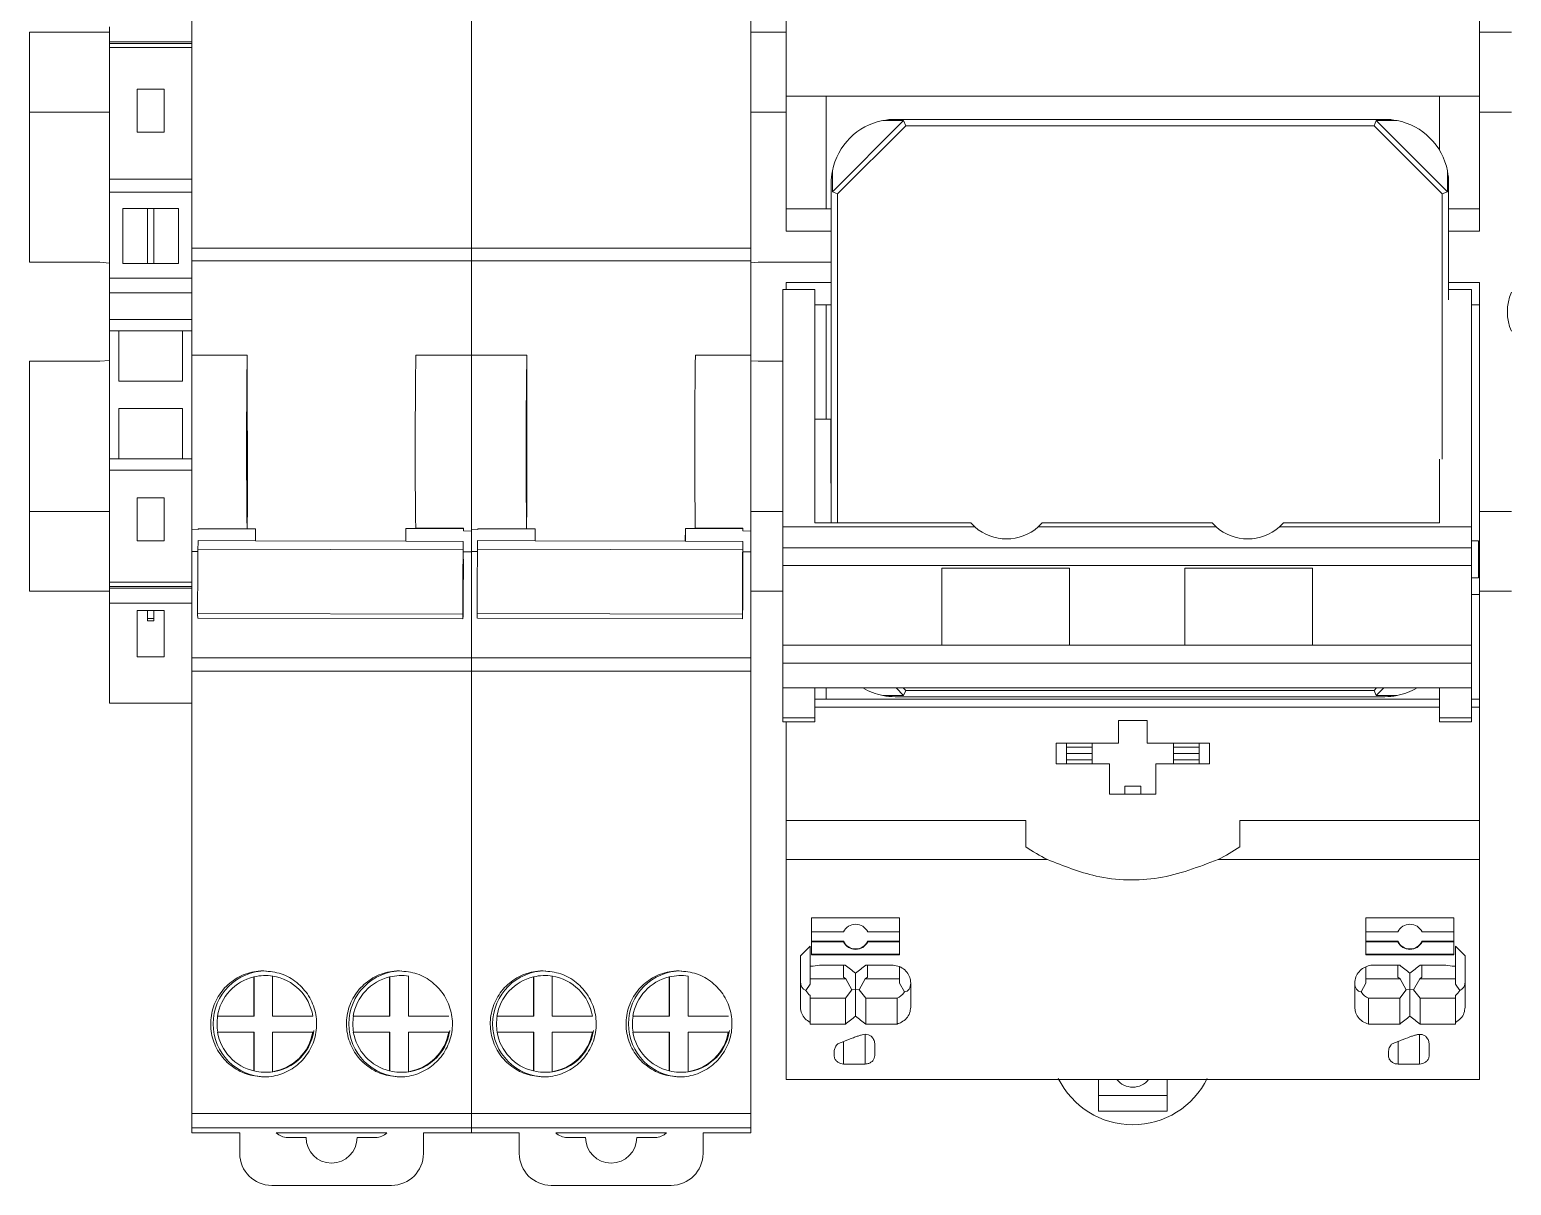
# Model space of a CAD drawing. Header units: millimetres. Extents: x 15 to 265, y 8 to 208.
# Drawn here: x 39.73 to 86.1, y 117.05 to 153.24 of the extents above; entities that cross this region are included whole.
import ezdxf

# ---------------------------------------------------------------- set-up
doc = ezdxf.new("R2010")
doc.units = ezdxf.units.MM

msp = doc.modelspace()

# ---------------------------------------------------------------- linework, layer by layer
at = {"color": 7, "linetype": 'Continuous', "lineweight": 15}
for p, q in [((63.405, 155.701), (63.405, 151.151)), ((85.105, 151.151), (85.105, 155.701)), ((44.805, 155.192), (44.805, 146.398)), ((53.555, 155.192), (53.555, 146.398)), ((62.305, 155.192), (62.305, 146.398)), ((42.23, 153.151), (39.73, 153.151)), ((39.73, 150.651), (39.73, 153.151)), ((42.23, 152.851), (42.23, 153.319)), ((63.405, 153.151), (62.305, 153.151)), ((86.105, 153.151), (85.105, 153.151)), ((44.805, 152.851), (42.23, 152.851)), ((42.23, 152.8), (42.23, 152.851)), ((44.805, 152.8), (42.23, 152.8)), ((42.23, 152.8), (42.23, 152.671)), ((44.805, 152.671), (42.23, 152.671)), ((42.23, 148.556), (42.23, 152.671)), ((43.092, 151.376), (43.942, 151.376)), ((43.092, 150.026), (43.092, 151.376)), ((43.942, 151.376), (43.942, 150.026)), ((63.405, 151.151), (85.105, 151.151)), ((63.405, 147.622), (63.405, 151.151)), ((64.655, 151.151), (64.655, 147.622)), ((83.855, 149.46), (83.855, 151.151)), ((85.105, 147.622), (85.105, 151.151)), ((42.23, 150.651), (39.73, 150.651)), ((39.73, 150.651), (39.73, 145.951)), ((63.405, 150.651), (62.305, 150.651)), ((67.084, 150.387), (64.857, 148.16)), ((67.084, 150.387), (66.434, 150.389)), ((66.817, 150.426), (82.142, 150.426)), ((67.084, 150.387), (67.15, 150.228)), ((81.876, 150.387), (81.81, 150.228)), ((81.876, 150.387), (82.526, 150.389)), ((84.103, 148.16), (81.876, 150.387)), ((86.105, 150.651), (85.105, 150.651)), ((43.942, 150.026), (43.092, 150.026)), ((65.016, 148.094), (67.15, 150.228)), ((67.15, 150.228), (81.81, 150.228)), ((81.81, 150.228), (83.944, 148.094)), ((42.23, 148.556), (44.805, 148.556)), ((42.23, 148.146), (42.23, 148.556)), ((64.817, 137.789), (64.817, 148.426)), ((64.854, 148.81), (64.857, 148.16)), ((84.103, 148.16), (84.105, 148.81)), ((84.142, 148.426), (84.142, 144.78)), ((42.23, 148.146), (44.805, 148.146)), ((42.23, 145.459), (42.23, 148.146)), ((65.016, 148.094), (64.857, 148.16)), ((65.016, 137.789), (65.016, 148.094)), ((84.103, 148.16), (83.944, 148.094)), ((83.944, 148.094), (83.944, 139.787)), ((42.642, 147.639), (44.392, 147.639)), ((42.642, 145.914), (42.642, 147.639)), ((43.417, 147.639), (43.417, 145.914)), ((43.617, 147.639), (43.617, 145.914)), ((44.392, 147.639), (44.392, 145.914)), ((63.405, 147.622), (64.655, 147.622)), ((63.405, 147.622), (63.405, 146.922)), ((64.78, 147.622), (64.655, 147.622)), ((64.817, 147.622), (64.78, 147.622)), ((84.142, 147.622), (85.105, 147.622)), ((85.105, 146.922), (85.105, 147.622)), ((64.78, 146.922), (63.405, 146.922)), ((64.78, 146.922), (64.817, 146.921)), ((84.142, 146.922), (85.105, 146.922)), ((53.555, 146.398), (44.805, 146.398)), ((44.805, 146.398), (44.805, 145.994)), ((53.555, 146.398), (53.555, 145.994)), ((62.305, 146.398), (53.555, 146.398)), ((62.305, 146.398), (62.305, 145.994)), ((41.93, 145.951), (39.73, 145.951)), ((42.23, 145.922), (41.93, 145.951)), ((44.392, 145.914), (42.642, 145.914)), ((53.555, 145.994), (44.805, 145.994)), ((44.805, 145.994), (44.805, 143.045)), ((53.555, 145.994), (53.555, 143.045)), ((62.305, 145.994), (53.555, 145.994)), ((62.305, 145.994), (62.305, 143.045)), ((62.53, 145.951), (62.305, 145.935)), ((64.817, 145.951), (62.53, 145.951)), ((44.805, 145.459), (42.23, 145.459)), ((42.23, 144.997), (42.23, 145.459)), ((64.78, 145.322), (63.405, 145.322)), ((63.405, 145.322), (63.405, 145.103)), ((64.817, 145.323), (64.78, 145.322)), ((85.105, 145.322), (84.142, 145.322)), ((85.105, 144.622), (85.105, 145.322)), ((42.23, 144.997), (44.805, 144.997)), ((42.23, 144.997), (42.23, 144.161)), ((64.305, 145.103), (63.305, 145.103)), ((63.305, 145.103), (64.305, 145.103)), ((63.305, 137.665), (63.305, 145.103)), ((63.305, 145.103), (63.305, 145.103)), ((64.305, 137.789), (64.305, 145.103)), ((64.305, 145.103), (64.305, 145.103)), ((84.855, 145.103), (84.142, 145.103)), ((84.855, 145.103), (84.855, 137.665)), ((84.855, 145.103), (84.855, 145.103)), ((64.655, 144.622), (64.305, 144.622)), ((64.655, 141.036), (64.655, 144.622)), ((64.78, 144.622), (64.655, 144.622)), ((64.78, 144.622), (64.817, 144.622)), ((85.105, 144.622), (84.855, 144.622)), ((85.105, 144.622), (85.105, 135.555)), ((44.805, 144.161), (42.23, 144.161)), ((42.23, 143.801), (42.23, 144.161)), ((42.23, 143.801), (44.805, 143.801)), ((42.23, 139.801), (42.23, 143.801)), ((42.517, 142.226), (42.517, 143.801)), ((44.517, 143.801), (44.517, 142.226)), ((39.73, 142.851), (41.93, 142.851)), ((39.73, 142.851), (39.73, 138.151)), ((41.93, 142.851), (42.23, 142.881)), ((44.805, 143.045), (44.805, 137.592)), ((46.54, 143.045), (44.805, 143.045)), ((46.54, 143.045), (46.546, 138.319)), ((53.555, 143.045), (51.819, 143.045)), ((53.555, 137.537), (53.555, 143.045)), ((55.29, 143.045), (53.555, 143.045)), ((53.555, 143.045), (53.555, 137.592)), ((55.29, 143.045), (55.296, 138.319)), ((62.305, 143.045), (60.569, 143.045)), ((62.305, 137.537), (62.305, 143.045)), ((62.305, 142.868), (62.53, 142.851)), ((62.53, 142.851), (63.305, 142.851)), ((44.517, 142.226), (42.517, 142.226)), ((42.517, 141.376), (44.517, 141.376)), ((42.517, 139.801), (42.517, 141.376)), ((44.517, 141.376), (44.517, 139.801)), ((64.805, 141.036), (64.305, 141.036)), ((64.805, 139.036), (64.805, 141.036)), ((44.805, 139.801), (42.23, 139.801)), ((42.23, 139.442), (42.23, 139.801)), ((83.855, 139.787), (83.855, 137.789)), ((42.23, 139.442), (44.805, 139.442)), ((42.23, 135.932), (42.23, 139.442)), ((64.817, 139.014), (64.805, 139.036)), ((43.092, 137.226), (43.092, 138.576)), ((43.092, 138.576), (43.942, 138.576)), ((43.942, 138.576), (43.942, 137.226)), ((46.546, 138.319), (46.535, 137.614)), ((55.296, 138.319), (55.285, 137.614)), ((42.23, 138.151), (39.73, 138.151)), ((39.73, 135.651), (39.73, 138.151)), ((63.305, 138.151), (62.305, 138.151)), ((69.187, 137.789), (64.305, 137.789)), ((69.312, 137.665), (69.187, 137.789)), ((71.423, 137.789), (71.298, 137.665)), ((76.737, 137.789), (71.423, 137.789)), ((76.862, 137.665), (76.737, 137.789)), ((78.973, 137.789), (78.848, 137.665)), ((83.855, 137.789), (78.973, 137.789)), ((86.105, 138.151), (85.105, 138.151)), ((44.805, 137.592), (45.004, 137.587)), ((44.805, 136.9), (44.805, 137.592)), ((46.535, 137.614), (45.004, 137.611)), ((45.004, 137.611), (45.004, 137.607)), ((45.004, 137.607), (46.804, 137.602)), ((45.004, 137.587), (45.004, 137.607)), ((46.804, 137.602), (46.801, 137.233)), ((51.501, 137.219), (51.504, 137.617)), ((51.504, 137.617), (53.304, 137.612)), ((51.505, 137.219), (51.504, 137.617)), ((53.304, 137.626), (51.813, 137.623)), ((53.304, 137.612), (53.304, 137.626)), ((53.304, 137.612), (53.304, 137.545)), ((53.304, 137.545), (53.555, 137.537)), ((53.555, 137.592), (53.754, 137.587)), ((53.555, 137.537), (53.555, 136.882)), ((55.285, 137.614), (53.754, 137.611)), ((53.754, 137.611), (53.754, 137.607)), ((53.754, 137.607), (55.554, 137.602)), ((53.754, 137.587), (53.754, 137.607)), ((55.554, 137.602), (55.551, 137.233)), ((60.251, 137.219), (60.254, 137.617)), ((60.254, 137.617), (62.054, 137.612)), ((60.255, 137.219), (60.254, 137.617)), ((62.054, 137.626), (60.563, 137.623)), ((62.054, 137.612), (62.054, 137.626)), ((62.054, 137.612), (62.054, 137.545)), ((62.054, 137.545), (62.305, 137.537)), ((62.305, 137.537), (62.305, 136.882)), ((63.305, 137.665), (69.312, 137.665)), ((63.305, 137.665), (63.305, 137.014)), ((76.862, 137.665), (71.298, 137.665)), ((84.855, 137.665), (78.848, 137.665)), ((84.855, 137.014), (84.855, 137.665)), ((43.942, 137.226), (43.092, 137.226)), ((44.996, 136.898), (44.805, 136.9)), ((44.805, 136.9), (44.805, 133.572)), ((53.297, 136.948), (44.997, 136.973)), ((45.001, 137.239), (46.801, 137.233)), ((46.801, 137.233), (51.501, 137.219)), ((51.501, 137.219), (53.3, 137.214)), ((53.304, 136.111), (53.3, 137.214)), ((53.306, 136.884), (53.555, 136.882)), ((53.746, 136.898), (53.555, 136.9)), ((53.555, 136.9), (53.555, 133.572)), ((62.047, 136.948), (53.747, 136.973)), ((53.751, 137.239), (55.551, 137.233)), ((55.551, 137.233), (60.251, 137.219)), ((60.251, 137.219), (62.05, 137.214)), ((62.054, 136.111), (62.05, 137.214)), ((62.056, 136.884), (62.305, 136.882)), ((62.305, 136.882), (62.305, 133.572)), ((84.855, 137.014), (63.305, 137.014)), ((63.305, 136.454), (63.305, 137.014)), ((85.08, 137.226), (84.855, 137.226)), ((84.855, 136.454), (84.855, 137.014)), ((85.08, 136.076), (85.08, 137.226)), ((63.305, 136.454), (84.855, 136.454)), ((63.305, 133.962), (63.305, 136.454)), ((72.28, 136.376), (68.28, 136.376)), ((68.28, 136.376), (68.28, 133.962)), ((72.28, 133.962), (72.28, 136.376)), ((79.88, 136.376), (75.88, 136.376)), ((75.88, 136.376), (75.88, 133.962)), ((79.88, 133.962), (79.88, 136.376)), ((84.855, 136.454), (84.855, 133.962)), ((42.23, 135.932), (44.805, 135.932)), ((42.23, 135.932), (42.23, 135.803)), ((84.855, 136.076), (85.08, 136.076)), ((39.73, 135.651), (42.23, 135.651)), ((42.23, 135.803), (44.805, 135.803)), ((42.23, 135.752), (42.23, 135.803)), ((44.805, 135.752), (42.23, 135.752)), ((42.23, 135.284), (42.23, 135.752)), ((62.305, 135.651), (63.305, 135.651)), ((85.105, 135.555), (84.855, 135.555)), ((85.105, 135.651), (86.105, 135.651)), ((85.105, 135.555), (85.105, 132.276)), ((44.805, 135.284), (42.23, 135.284)), ((42.23, 132.151), (42.23, 135.284)), ((43.092, 135.051), (43.942, 135.051)), ((43.092, 133.601), (43.092, 135.051)), ((43.417, 135.051), (43.417, 134.794)), ((43.617, 135.051), (43.617, 134.794)), ((43.942, 135.051), (43.942, 133.601)), ((44.989, 134.958), (53.289, 134.933)), ((53.739, 134.958), (62.039, 134.933)), ((43.617, 134.794), (43.417, 134.794)), ((43.417, 134.794), (43.417, 134.729)), ((43.617, 134.729), (43.417, 134.729)), ((43.617, 134.794), (43.617, 134.729)), ((44.992, 134.814), (53.292, 134.79)), ((53.742, 134.814), (62.042, 134.79)), ((43.092, 133.601), (43.942, 133.601)), ((44.805, 133.572), (53.555, 133.572)), ((44.805, 133.151), (44.805, 133.572)), ((53.555, 133.151), (53.555, 133.572)), ((53.555, 133.572), (62.305, 133.572)), ((62.305, 133.151), (62.305, 133.572)), ((84.855, 133.962), (63.305, 133.962)), ((63.305, 133.402), (63.305, 133.962)), ((84.855, 133.402), (84.855, 133.962)), ((53.555, 133.151), (44.805, 133.151)), ((44.805, 133.151), (44.805, 119.297)), ((53.555, 133.151), (53.555, 119.297)), ((62.305, 133.151), (53.555, 133.151)), ((62.305, 133.151), (62.305, 119.297)), ((63.305, 133.402), (84.855, 133.402)), ((63.305, 133.402), (63.305, 132.626)), ((84.855, 133.402), (84.855, 132.626)), ((63.305, 132.626), (64.305, 132.626)), ((63.305, 131.688), (63.305, 132.626)), ((64.305, 132.626), (64.305, 131.688)), ((64.305, 132.626), (83.855, 132.626)), ((83.855, 132.276), (64.305, 132.276)), ((64.655, 132.626), (64.655, 132.276)), ((66.434, 132.389), (67.084, 132.391)), ((66.817, 132.351), (82.142, 132.351)), ((66.848, 132.626), (67.084, 132.391)), ((67.15, 132.55), (67.073, 132.626)), ((67.15, 132.55), (67.084, 132.391)), ((81.81, 132.55), (67.15, 132.55)), ((81.887, 132.626), (81.81, 132.55)), ((81.876, 132.391), (81.81, 132.55)), ((81.876, 132.391), (82.112, 132.626)), ((81.876, 132.391), (82.526, 132.389)), ((83.855, 132.626), (84.855, 132.626)), ((83.855, 131.688), (83.855, 132.626)), ((84.855, 132.626), (84.855, 131.688)), ((85.105, 132.276), (84.855, 132.276)), ((85.105, 132.276), (85.105, 132.026)), ((42.23, 132.151), (44.805, 132.151)), ((83.855, 132.026), (64.305, 132.026)), ((85.105, 132.026), (84.855, 132.026)), ((85.105, 132.026), (85.105, 128.476)), ((64.305, 131.688), (63.305, 131.688)), ((63.305, 131.567), (63.305, 131.688)), ((63.305, 131.567), (64.305, 131.567)), ((63.405, 131.567), (63.405, 128.476)), ((64.305, 131.567), (64.305, 131.688)), ((73.805, 131.601), (74.705, 131.601)), ((73.805, 130.901), (73.805, 131.601)), ((74.705, 131.601), (74.705, 130.901)), ((84.855, 131.688), (83.855, 131.688)), ((83.855, 131.688), (83.855, 131.567)), ((83.855, 131.567), (84.855, 131.567)), ((84.855, 131.688), (84.855, 131.567)), ((71.855, 130.901), (73.805, 130.901)), ((71.855, 130.251), (71.855, 130.901)), ((72.18, 130.901), (72.18, 130.774)), ((72.98, 130.901), (72.98, 130.774)), ((74.705, 130.901), (76.655, 130.901)), ((75.53, 130.774), (75.53, 130.901)), ((76.33, 130.901), (76.33, 130.774)), ((76.655, 130.901), (76.655, 130.251)), ((72.98, 130.774), (72.18, 130.774)), ((72.18, 130.576), (72.18, 130.774)), ((72.98, 130.576), (72.18, 130.576)), ((72.18, 130.379), (72.18, 130.576)), ((72.18, 130.379), (72.98, 130.379)), ((72.18, 130.379), (72.18, 130.251)), ((72.98, 130.774), (72.98, 130.576)), ((72.98, 130.576), (72.98, 130.379)), ((72.98, 130.379), (72.98, 130.251)), ((76.33, 130.774), (75.53, 130.774)), ((75.53, 130.576), (75.53, 130.774)), ((75.53, 130.576), (76.33, 130.576)), ((75.53, 130.379), (75.53, 130.576)), ((75.53, 130.379), (76.33, 130.379)), ((75.53, 130.251), (75.53, 130.379)), ((76.33, 130.774), (76.33, 130.576)), ((76.33, 130.576), (76.33, 130.379)), ((76.33, 130.379), (76.33, 130.251)), ((73.53, 130.251), (71.855, 130.251)), ((73.53, 129.301), (73.53, 130.251)), ((74.98, 130.251), (74.98, 129.301)), ((76.655, 130.251), (74.98, 130.251)), ((74.505, 129.551), (74.005, 129.551)), ((74.005, 129.551), (74.005, 129.301)), ((74.505, 129.301), (74.505, 129.551)), ((74.98, 129.301), (73.53, 129.301)), ((70.905, 128.476), (63.405, 128.476)), ((63.405, 128.476), (63.405, 127.254)), ((70.905, 128.476), (70.905, 127.649)), ((77.605, 127.649), (77.605, 128.476)), ((85.105, 128.476), (77.605, 128.476)), ((85.105, 128.476), (85.105, 127.254)), ((63.405, 127.254), (63.405, 120.37)), ((71.583, 127.254), (63.405, 127.254)), ((85.105, 127.254), (76.927, 127.254)), ((85.105, 127.254), (85.105, 120.37)), ((64.205, 124.274), (64.205, 125.432)), ((64.205, 125.432), (66.955, 125.432)), ((66.955, 125.432), (66.955, 124.274)), ((81.555, 124.274), (81.555, 125.432)), ((81.555, 125.432), (84.305, 125.432)), ((84.305, 125.432), (84.305, 124.274)), ((64.205, 124.99), (65.198, 124.99)), ((65.962, 124.99), (66.955, 124.99)), ((81.555, 124.99), (82.548, 124.99)), ((83.312, 124.99), (84.305, 124.99)), ((64.155, 124.539), (63.855, 124.239)), ((64.155, 123.917), (64.155, 124.539)), ((65.198, 124.693), (64.205, 124.693)), ((65.198, 124.676), (64.205, 124.676)), ((66.955, 124.29), (64.205, 124.29)), ((65.198, 124.676), (65.198, 124.693)), ((66.955, 124.693), (65.962, 124.693)), ((65.962, 124.693), (65.962, 124.676)), ((66.955, 124.676), (65.962, 124.676)), ((82.548, 124.693), (81.555, 124.693)), ((82.548, 124.676), (81.555, 124.676)), ((84.305, 124.29), (81.555, 124.29)), ((82.548, 124.676), (82.548, 124.693)), ((84.305, 124.693), (83.312, 124.693)), ((83.312, 124.693), (83.312, 124.676)), ((84.305, 124.676), (83.312, 124.676)), ((84.355, 124.539), (84.655, 124.239)), ((84.355, 123.917), (84.355, 124.539)), ((63.855, 122.629), (63.855, 124.239)), ((64.155, 123.917), (64.255, 123.917)), ((64.155, 123.356), (64.155, 123.917)), ((66.955, 124.274), (64.205, 124.274)), ((64.255, 123.917), (64.455, 123.949)), ((64.455, 123.949), (65.26, 123.949)), ((65.205, 123.569), (65.205, 123.949)), ((66.705, 123.949), (65.9, 123.949)), ((65.955, 123.569), (65.955, 123.949)), ((66.955, 123.382), (66.955, 123.891)), ((84.305, 124.274), (81.555, 124.274)), ((81.555, 123.382), (81.555, 123.89)), ((81.805, 123.949), (82.61, 123.949)), ((82.555, 123.569), (82.555, 123.949)), ((84.055, 123.949), (83.25, 123.949)), ((83.305, 123.569), (83.305, 123.949)), ((84.055, 123.949), (84.255, 123.917)), ((84.355, 123.917), (84.255, 123.917)), ((84.355, 123.356), (84.355, 123.917)), ((84.655, 124.239), (84.655, 122.629)), ((46.748, 123.579), (46.756, 123.579)), ((46.748, 122.351), (46.748, 123.579)), ((46.756, 123.579), (46.756, 122.351)), ((47.126, 123.621), (47.108, 123.621)), ((47.332, 123.603), (47.332, 122.351)), ((47.341, 123.603), (47.332, 123.603)), ((50.996, 123.578), (51.005, 123.578)), ((50.996, 122.351), (50.996, 123.578)), ((51.005, 123.578), (51.005, 122.351)), ((51.379, 123.621), (51.362, 123.621)), ((51.587, 123.603), (51.587, 122.351)), ((51.595, 123.603), (51.587, 123.603)), ((55.498, 123.579), (55.506, 123.579)), ((55.498, 122.351), (55.498, 123.579)), ((55.506, 123.579), (55.506, 122.351)), ((55.876, 123.621), (55.858, 123.621)), ((56.082, 123.603), (56.082, 122.351)), ((56.091, 123.603), (56.082, 123.603)), ((59.746, 123.578), (59.755, 123.578)), ((59.746, 122.351), (59.746, 123.578)), ((59.755, 123.578), (59.755, 122.351)), ((60.129, 123.621), (60.112, 123.621)), ((60.337, 123.603), (60.337, 122.351)), ((60.345, 123.603), (60.337, 123.603)), ((64.155, 123.52), (65.274, 123.52)), ((65.274, 123.52), (65.205, 123.569)), ((65.466, 123.173), (65.274, 123.52)), ((65.58, 123.699), (65.58, 123.183)), ((65.694, 123.173), (65.885, 123.52)), ((65.885, 123.52), (65.955, 123.569)), ((66.955, 123.52), (65.885, 123.52)), ((67.107, 123.106), (66.955, 123.382)), ((67.305, 123.391), (67.305, 122.629)), ((81.205, 123.391), (81.205, 122.629)), ((81.403, 123.106), (81.555, 123.382)), ((81.555, 123.52), (82.624, 123.52)), ((82.624, 123.52), (82.555, 123.569)), ((82.816, 123.173), (82.624, 123.52)), ((82.93, 123.699), (82.93, 123.183)), ((83.044, 123.173), (83.235, 123.52)), ((83.235, 123.52), (83.305, 123.569)), ((84.355, 123.52), (83.235, 123.52)), ((64.022, 123.152), (64.155, 123.356)), ((64.155, 122.992), (64.155, 122.153)), ((65.261, 122.909), (64.155, 122.909)), ((65.466, 123.173), (65.261, 122.909)), ((65.261, 122.103), (65.261, 122.909)), ((65.58, 123.183), (65.466, 123.173)), ((65.58, 123.183), (65.58, 122.348)), ((65.58, 123.183), (65.694, 123.173)), ((65.694, 123.173), (65.899, 122.909)), ((65.899, 122.909), (65.899, 122.103)), ((66.88, 122.909), (65.899, 122.909)), ((66.88, 122.103), (66.88, 122.909)), ((81.63, 122.103), (81.63, 122.909)), ((81.63, 122.909), (82.611, 122.909)), ((82.816, 123.173), (82.611, 122.909)), ((82.611, 122.909), (82.611, 122.103)), ((82.93, 123.183), (82.816, 123.173)), ((82.93, 122.348), (82.93, 123.183)), ((82.93, 123.183), (83.044, 123.173)), ((83.044, 123.173), (83.249, 122.909)), ((83.249, 122.103), (83.249, 122.909)), ((83.249, 122.909), (84.355, 122.909)), ((84.488, 123.152), (84.355, 123.356)), ((84.355, 122.153), (84.355, 122.992)), ((45.605, 122.351), (46.748, 122.351)), ((46.756, 122.351), (46.748, 122.351)), ((47.332, 122.351), (48.594, 122.351)), ((49.859, 122.351), (50.996, 122.351)), ((51.005, 122.351), (50.996, 122.351)), ((51.587, 122.351), (52.847, 122.351)), ((54.355, 122.351), (55.498, 122.351)), ((55.506, 122.351), (55.498, 122.351)), ((56.082, 122.351), (57.344, 122.351)), ((58.609, 122.351), (59.746, 122.351)), ((59.755, 122.351), (59.746, 122.351)), ((60.337, 122.351), (61.597, 122.351)), ((61.597, 122.351), (61.606, 122.351)), ((64.155, 122.103), (64.155, 122.153)), ((65.261, 122.103), (64.155, 122.103)), ((66.88, 122.103), (65.899, 122.103)), ((82.611, 122.103), (81.63, 122.103)), ((84.355, 122.103), (83.249, 122.103)), ((84.355, 122.103), (84.355, 122.153)), ((46.748, 121.851), (45.607, 121.851)), ((46.748, 120.633), (46.748, 121.851)), ((46.756, 121.851), (46.748, 121.851)), ((46.756, 121.851), (46.756, 120.633)), ((47.332, 121.851), (47.332, 120.61)), ((48.592, 121.851), (47.332, 121.851)), ((50.996, 121.851), (49.861, 121.851)), ((50.996, 120.635), (50.996, 121.851)), ((51.005, 121.851), (50.996, 121.851)), ((51.005, 121.851), (51.005, 120.635)), ((51.587, 121.851), (51.587, 120.61)), ((52.846, 121.851), (51.587, 121.851)), ((55.498, 121.851), (54.357, 121.851)), ((55.498, 120.633), (55.498, 121.851)), ((55.506, 121.851), (55.498, 121.851)), ((55.506, 121.851), (55.506, 120.633)), ((56.082, 121.851), (56.082, 120.61)), ((57.342, 121.851), (56.082, 121.851)), ((59.746, 121.851), (58.611, 121.851)), ((59.746, 120.635), (59.746, 121.851)), ((59.755, 121.851), (59.746, 121.851)), ((59.755, 121.851), (59.755, 120.635)), ((60.337, 121.851), (60.337, 120.61)), ((61.596, 121.851), (60.337, 121.851)), ((61.605, 121.851), (61.596, 121.851)), ((66.182, 121.122), (66.182, 121.458)), ((83.532, 121.458), (83.532, 121.122)), ((46.756, 120.633), (46.748, 120.633)), ((47.108, 120.592), (47.126, 120.592)), ((47.332, 120.61), (47.341, 120.61)), ((51.005, 120.635), (50.996, 120.635)), ((51.362, 120.592), (51.379, 120.592)), ((51.587, 120.61), (51.595, 120.61)), ((55.506, 120.633), (55.498, 120.633)), ((55.858, 120.592), (55.876, 120.592)), ((56.082, 120.61), (56.091, 120.61)), ((59.755, 120.635), (59.746, 120.635)), ((60.112, 120.592), (60.129, 120.592)), ((60.337, 120.61), (60.345, 120.61)), ((65.882, 120.851), (65.207, 120.851)), ((83.232, 120.851), (82.557, 120.851)), ((63.405, 120.37), (85.105, 120.37)), ((73.18, 119.378), (73.18, 120.37)), ((75.33, 120.37), (75.33, 119.378)), ((75.33, 119.865), (73.18, 119.865)), ((44.805, 119.297), (53.555, 119.297)), ((44.805, 118.851), (44.805, 119.297)), ((53.555, 118.851), (53.555, 119.297)), ((53.555, 119.297), (62.305, 119.297)), ((62.305, 118.851), (62.305, 119.297)), ((75.33, 119.378), (73.18, 119.378)), ((53.555, 118.851), (44.805, 118.851)), ((44.805, 118.701), (44.805, 118.851)), ((53.555, 118.701), (53.555, 118.851)), ((62.305, 118.851), (53.555, 118.851)), ((62.305, 118.701), (62.305, 118.851)), ((44.805, 118.701), (46.305, 118.701)), ((46.305, 118.701), (46.305, 118.051)), ((47.448, 118.701), (50.912, 118.701)), ((48.38, 118.551), (47.805, 118.551)), ((50.555, 118.551), (49.98, 118.551)), ((52.055, 118.701), (53.555, 118.701)), ((52.055, 118.051), (52.055, 118.701)), ((53.555, 118.701), (55.055, 118.701)), ((55.055, 118.701), (55.055, 118.051)), ((56.198, 118.701), (59.662, 118.701)), ((57.13, 118.551), (56.555, 118.551)), ((59.305, 118.551), (58.73, 118.551)), ((60.805, 118.701), (62.305, 118.701)), ((60.805, 118.051), (60.805, 118.701)), ((47.305, 117.051), (51.055, 117.051)), ((56.055, 117.051), (59.805, 117.051))]:
    msp.add_line(p, q, dxfattribs=at)
at = {"color": 1, "linetype": 'Continuous', "lineweight": 15}
for p, q in [((84.855, 145.103), (84.142, 145.103)), ((65.207, 121.556), (65.207, 120.851)), ((65.882, 120.851), (65.882, 121.78)), ((82.557, 120.851), (82.557, 121.556)), ((83.232, 121.777), (83.232, 120.851)), ((82.257, 121.215), (82.257, 121.167)), ((82.257, 121.166), (82.257, 121.118))]:
    msp.add_line(p, q, dxfattribs=at)
at = {"color": 7, "linetype": 'Continuous', "lineweight": 15, "flags": 128}
for points in [[(53.289, 134.933), (53.29, 134.837), (53.291, 134.793), (53.293, 134.802), (53.294, 134.864), (53.296, 134.977), (53.298, 135.136), (53.3, 135.337), (53.301, 135.572)], [(62.039, 134.933), (62.04, 134.837), (62.041, 134.793), (62.043, 134.802), (62.044, 134.864), (62.046, 134.977), (62.048, 135.136), (62.05, 135.337), (62.051, 135.572)]]:
    msp.add_lwpolyline(points, dxfattribs=at)
at = {"color": 7, "linetype": 'Continuous', "lineweight": 15}
for centre, radius, start, end in [((66.817, 148.426), 2, 101.0599, 168.9401), ((66.817, 148.426), 2, 90, 101.0599), ((82.142, 148.426), 2, 78.9401, 90), ((82.142, 148.426), 2, 11.0599, 78.9401), ((66.817, 148.426), 2, 168.9401, 180), ((82.142, 148.426), 2, 360, 11.0599), ((87.53, 144.401), 1.55, 156.8319, 203.1681), ((70.305, 138.789), 1.5, 228.5582, 311.4418), ((77.855, 138.789), 1.5, 228.5582, 311.4418), ((255.429, 135.095), 210.441, 179.48866, 180.03728), ((32.78, 137.274), 12.221, 358.5897, 359.8352), ((263.729, 135.07), 210.441, 179.48866, 180.03728), ((41.079, 137.249), 12.221, 358.5897, 359.8352), ((264.179, 135.095), 210.441, 179.48866, 180.03728), ((41.53, 137.274), 12.221, 358.5897, 359.8352), ((272.479, 135.07), 210.441, 179.48866, 180.03728), ((49.829, 137.249), 12.221, 358.5897, 359.8352), ((167.112, 135.259), 113.811, 179.57081, 179.84237), ((175.862, 135.259), 113.811, 179.57081, 179.84237), ((46.482, 134.919), 1.494, 178.496, 184.012), ((55.232, 134.919), 1.494, 178.496, 184.012), ((66.817, 134.351), 2, 239.5985, 258.9401), ((66.817, 134.351), 2, 258.9401, 270), ((82.142, 134.351), 2, 270, 281.0599), ((82.142, 134.351), 2, 281.0599, 300.4015), ((74.255, 132.626), 6, 236.0594, 243.5527), ((74.255, 132.626), 6, 296.4473, 303.9406), ((65.58, 124.799), 0.427, 26.4965, 153.5035), ((82.93, 124.799), 0.427, 26.4965, 153.5035), ((65.58, 124.883), 0.427, 206.4965, 333.5035), ((65.58, 124.866), 0.427, 206.4965, 333.5035), ((82.93, 124.883), 0.427, 206.4965, 333.5035), ((82.93, 124.866), 0.427, 206.4965, 333.5035), ((47.131, 122.106), 1.66, 90.0066, 269.823), ((47.1, 122.107), 1.514, 103.4456, 170.6922), ((47.108, 122.107), 1.514, 81.1488, 103.4429), ((47.099, 122.107), 1.514, 9.3074, 81.1458), ((51.38, 122.106), 1.66, 90.0066, 269.823), ((51.353, 122.107), 1.514, 103.6548, 170.6919), ((51.362, 122.107), 1.514, 81.1331, 103.6521), ((55.881, 122.106), 1.66, 90.0066, 269.823), ((55.85, 122.107), 1.514, 103.4456, 170.6922), ((55.858, 122.107), 1.514, 81.1488, 103.4429), ((55.849, 122.107), 1.514, 9.3074, 81.1458), ((60.13, 122.106), 1.66, 90.0066, 269.823), ((60.103, 122.107), 1.514, 103.6548, 170.6919), ((60.112, 122.107), 1.514, 81.1331, 103.6521), ((47.109, 122.106), 1.515, 170.6896, 189.6897), ((51.362, 122.106), 1.515, 170.6894, 189.6894), ((55.859, 122.106), 1.515, 170.6896, 189.6897), ((60.112, 122.106), 1.515, 170.6894, 189.6894), ((47.1, 122.106), 1.514, 189.6871, 256.5545), ((47.126, 122.106), 1.514, 270.0038, 352.2398), ((47.099, 122.106), 1.514, 278.8542, 350.3133), ((51.353, 122.106), 1.514, 189.6868, 256.3453), ((51.379, 122.106), 1.514, 270.0039, 352.3522), ((51.353, 122.106), 1.514, 278.8698, 350.3136), ((55.85, 122.106), 1.514, 189.6871, 256.5545), ((55.876, 122.106), 1.514, 270.0038, 352.2398), ((55.849, 122.106), 1.514, 278.8542, 350.3133), ((60.103, 122.106), 1.514, 189.6868, 256.3453), ((60.129, 122.106), 1.514, 270.0039, 352.3522), ((60.103, 122.106), 1.514, 278.8698, 350.3136), ((47.108, 122.106), 1.514, 256.5571, 278.8512), ((51.362, 122.106), 1.514, 256.3479, 278.8669), ((55.858, 122.106), 1.514, 256.5571, 278.8512), ((60.112, 122.106), 1.514, 256.3479, 278.8669), ((74.255, 121.551), 2.6, 206.2512, 333.7488), ((74.255, 120.751), 0.625, 217.6196, 322.3804), ((47.805, 119.051), 0.5, 224.427, 270), ((49.18, 118.551), 0.8, 180, 0), ((50.555, 119.051), 0.5, 270, 315.573), ((56.555, 119.051), 0.5, 224.427, 270), ((57.93, 118.551), 0.8, 180, 0), ((59.305, 119.051), 0.5, 270, 315.573), ((47.305, 118.051), 1, 180, 270), ((51.055, 118.051), 1, 270, 0), ((56.055, 118.051), 1, 180, 270), ((59.805, 118.051), 1, 270, 0)]:
    msp.add_arc(centre, radius, start, end, dxfattribs=at)
for centre, major_axis, ratio, start_param, end_param in [((46.593, 140.151), (0, 4.177), 0.017455, 0.805601, 2.223839), ((51.871, 140.151), (0, 4.177), 0.017455, 0.805601, 2.221049), ((55.343, 140.151), (0, 4.177), 0.017455, 0.805601, 2.223839), ((60.621, 140.151), (0, 4.177), 0.017455, 0.805601, 2.221049), ((53.33, 140.151), (0.012, 4.177), 0.005575, 2.220277, 2.244835), ((62.08, 140.151), (0.012, 4.177), 0.005575, 2.220277, 2.244835), ((64.518, 136.357), (40.782, -33.842), 0.17348, 4.873351, 4.881125), ((66.641, 136.357), (40.782, 33.842), 0.17348, 4.543653, 4.551427), ((81.868, 136.357), (40.782, -33.842), 0.17348, 4.873351, 4.881125), ((83.991, 136.357), (40.782, 33.842), 0.17348, 4.543653, 4.551427), ((64.455, 123.799), (0.5, 0.608), 0.546075, 2.555126, 3.319402), ((66.705, 123.806), (-0.505, 0.658), 0.491154, 2.874056, 3.710644), ((81.805, 123.806), (0.505, 0.658), 0.491154, 2.572541, 3.409129), ((84.055, 123.799), (-0.5, 0.608), 0.546075, 2.963783, 3.728059), ((64.455, 123.788), (0, 0.919), 0.652704, 2.335073, 2.617994), ((66.705, 123.788), (0, 0.919), 0.652704, 3.437562, 3.875801), ((81.805, 123.788), (0, 0.919), 0.652704, 2.407384, 2.845623), ((84.055, 123.788), (0, 0.919), 0.652704, 3.665191, 3.948113), ((68.384, 136.357), (40.782, 33.842), 0.17348, 4.493538, 4.501298), ((62.775, 136.357), (40.782, -33.842), 0.17348, 4.92348, 4.93124), ((85.734, 136.357), (40.782, 33.842), 0.17348, 4.493538, 4.501298), ((80.125, 136.357), (40.782, -33.842), 0.17348, 4.92348, 4.93124)]:
    msp.add_ellipse(centre, major_axis=major_axis, ratio=ratio, start_param=start_param, end_param=end_param, dxfattribs=at)
for points, knots in [([(76.927, 127.254), (76.317, 127.021), (75.097, 126.554), (73.186, 126.612), (72.082, 127.054), (71.583, 127.254)], [0, 0, 0, 0, 0.353658, 0.707546, 1, 1, 1, 1]), ([(66.705, 123.949), (66.772, 123.943), (66.907, 123.931), (67.087, 123.834), (67.223, 123.692), (67.295, 123.536), (67.302, 123.432), (67.305, 123.391)], [0, 0, 0, 0, 0.214617, 0.429234, 0.643855, 0.858504, 1, 1, 1, 1]), ([(81.205, 123.391), (81.211, 123.454), (81.225, 123.579), (81.328, 123.746), (81.48, 123.873), (81.649, 123.94), (81.761, 123.947), (81.805, 123.949)], [0, 0, 0, 0, 0.214783, 0.429571, 0.644272, 0.858909, 1, 1, 1, 1]), ([(47.055, 120.446), (46.869, 120.465), (46.496, 120.503), (46.001, 120.789), (45.623, 121.21), (45.406, 121.736), (45.376, 122.305), (45.537, 122.852), (45.87, 123.314), (46.336, 123.637), (46.757, 123.757), (46.999, 123.765), (47.055, 123.767)], [0, 0, 0, 0, 0.10705, 0.214088, 0.321471, 0.429349, 0.537477, 0.645508, 0.753205, 0.860524, 0.967582, 1, 1, 1, 1]), ([(47.055, 123.767), (47.241, 123.748), (47.614, 123.71), (48.11, 123.423), (48.487, 123.002), (48.703, 122.475), (48.733, 121.907), (48.572, 121.36), (48.239, 120.898), (47.772, 120.575), (47.351, 120.455), (47.11, 120.448), (47.055, 120.446)], [0, 0, 0, 0, 0.107192, 0.214377, 0.32174, 0.429398, 0.537323, 0.645371, 0.7533, 0.860857, 0.967945, 1, 1, 1, 1]), ([(51.305, 120.446), (51.119, 120.465), (50.746, 120.503), (50.251, 120.789), (49.873, 121.21), (49.656, 121.736), (49.626, 122.305), (49.787, 122.852), (50.12, 123.314), (50.586, 123.637), (51.007, 123.757), (51.249, 123.765), (51.305, 123.767)], [0, 0, 0, 0, 0.10705, 0.214088, 0.321471, 0.429349, 0.537477, 0.645508, 0.753205, 0.860524, 0.967582, 1, 1, 1, 1]), ([(51.305, 123.767), (51.491, 123.748), (51.864, 123.71), (52.36, 123.423), (52.737, 123.002), (52.953, 122.475), (52.983, 121.907), (52.822, 121.36), (52.489, 120.898), (52.022, 120.575), (51.601, 120.455), (51.36, 120.448), (51.305, 120.446)], [0, 0, 0, 0, 0.107192, 0.214377, 0.32174, 0.429398, 0.537323, 0.645371, 0.7533, 0.860857, 0.967945, 1, 1, 1, 1]), ([(55.805, 120.446), (55.619, 120.465), (55.246, 120.503), (54.751, 120.789), (54.373, 121.21), (54.156, 121.736), (54.126, 122.305), (54.287, 122.852), (54.62, 123.314), (55.086, 123.637), (55.507, 123.757), (55.749, 123.765), (55.805, 123.767)], [0, 0, 0, 0, 0.10705, 0.214088, 0.321471, 0.429349, 0.537477, 0.645508, 0.753205, 0.860524, 0.967582, 1, 1, 1, 1]), ([(55.805, 123.767), (55.991, 123.748), (56.364, 123.71), (56.86, 123.423), (57.237, 123.002), (57.453, 122.475), (57.483, 121.907), (57.322, 121.36), (56.989, 120.898), (56.522, 120.575), (56.101, 120.455), (55.86, 120.448), (55.805, 120.446)], [0, 0, 0, 0, 0.107192, 0.214377, 0.32174, 0.429398, 0.537323, 0.645371, 0.7533, 0.860857, 0.967945, 1, 1, 1, 1]), ([(60.055, 120.446), (59.869, 120.465), (59.496, 120.503), (59.001, 120.789), (58.623, 121.21), (58.406, 121.736), (58.376, 122.305), (58.537, 122.852), (58.87, 123.314), (59.336, 123.637), (59.757, 123.757), (59.999, 123.765), (60.055, 123.767)], [0, 0, 0, 0, 0.10705, 0.214088, 0.321471, 0.429349, 0.537477, 0.645508, 0.753205, 0.860524, 0.967582, 1, 1, 1, 1]), ([(60.055, 123.767), (60.241, 123.748), (60.614, 123.71), (61.11, 123.423), (61.487, 123.002), (61.703, 122.475), (61.733, 121.907), (61.572, 121.36), (61.239, 120.898), (60.772, 120.575), (60.351, 120.455), (60.11, 120.448), (60.055, 120.446)], [0, 0, 0, 0, 0.107192, 0.214377, 0.32174, 0.429398, 0.537323, 0.645371, 0.7533, 0.860857, 0.967945, 1, 1, 1, 1]), ([(64.155, 122.153), (64.1, 122.189), (63.99, 122.261), (63.879, 122.431), (63.863, 122.561), (63.855, 122.629)], [0, 0, 0, 0, 0.32229, 0.644557, 1, 1, 1, 1]), ([(67.305, 122.629), (67.298, 122.567), (67.285, 122.443), (67.181, 122.279), (67.04, 122.16), (66.929, 122.12), (66.88, 122.103)], [0, 0, 0, 0, 0.2651407, 0.5302826, 0.7953343, 1, 1, 1, 1]), ([(81.63, 122.103), (81.567, 122.127), (81.442, 122.174), (81.301, 122.313), (81.218, 122.47), (81.209, 122.581), (81.205, 122.629)], [0, 0, 0, 0, 0.2641443, 0.5282678, 0.792896, 1, 1, 1, 1]), ([(84.655, 122.629), (84.648, 122.567), (84.634, 122.443), (84.53, 122.27), (84.415, 122.193), (84.355, 122.153)], [0, 0, 0, 0, 0.32295, 0.645901, 1, 1, 1, 1]), ([(65.582, 121.702), (65.535, 121.684), (65.442, 121.648), (65.256, 121.575), (65.116, 121.52), (65.023, 121.484)], [0, 0, 0, 0, 0.250013, 0.500026, 1, 1, 1, 1]), ([(65.582, 121.702), (65.599, 121.707), (65.633, 121.718), (65.684, 121.734), (65.734, 121.75), (65.768, 121.76), (65.785, 121.765)], [0, 0, 0, 0, 0.249999, 0.499999, 0.75, 1, 1, 1, 1]), ([(65.785, 121.765), (65.818, 121.773), (65.884, 121.787), (65.985, 121.769), (66.053, 121.735), (66.085, 121.708), (66.092, 121.702)], [0, 0, 0, 0, 0.303713, 0.60743, 0.91117, 1, 1, 1, 1]), ([(66.182, 121.458), (66.181, 121.481), (66.179, 121.526), (66.156, 121.612), (66.117, 121.667), (66.092, 121.702)], [0, 0, 0, 0, 0.262367, 0.522174, 1, 1, 1, 1]), ([(82.373, 121.484), (82.42, 121.502), (82.513, 121.538), (82.699, 121.611), (82.839, 121.666), (82.932, 121.702)], [0, 0, 0, 0, 0.250013, 0.500026, 1, 1, 1, 1]), ([(83.135, 121.765), (83.118, 121.76), (83.084, 121.75), (83.034, 121.734), (82.983, 121.718), (82.949, 121.707), (82.932, 121.702)], [0, 0, 0, 0, 0.25, 0.5, 0.750001, 1, 1, 1, 1]), ([(83.442, 121.702), (83.416, 121.721), (83.363, 121.76), (83.263, 121.784), (83.185, 121.78), (83.144, 121.768), (83.135, 121.765)], [0, 0, 0, 0, 0.304578, 0.609186, 0.913118, 1, 1, 1, 1]), ([(83.442, 121.702), (83.457, 121.683), (83.499, 121.629), (83.528, 121.543), (83.531, 121.479), (83.532, 121.458)], [0, 0, 0, 0, 0.262899, 0.75278, 1, 1, 1, 1]), ([(65.207, 120.851), (65.174, 120.854), (65.107, 120.86), (65.017, 120.906), (64.949, 120.974), (64.914, 121.049), (64.905, 121.131), (64.906, 121.182), (64.907, 121.215)], [0, 0, 0, 0, 0.174478, 0.348937, 0.523949, 0.700062, 0.812143, 1, 1, 1, 1]), ([(65.023, 121.484), (64.996, 121.454), (64.942, 121.393), (64.912, 121.296), (64.908, 121.236), (64.907, 121.215)], [0, 0, 0, 0, 0.392906, 0.783416, 1, 1, 1, 1]), ([(66.182, 121.122), (66.179, 121.091), (66.172, 121.03), (66.12, 120.948), (66.043, 120.887), (65.959, 120.856), (65.904, 120.852), (65.882, 120.851)], [0, 0, 0, 0, 0.2163319, 0.4326793, 0.6485291, 0.8631145, 1, 1, 1, 1]), ([(82.257, 121.215), (82.259, 121.241), (82.263, 121.312), (82.301, 121.408), (82.353, 121.463), (82.373, 121.484)], [0, 0, 0, 0, 0.265877, 0.721986, 1, 1, 1, 1]), ([(82.257, 121.215), (82.257, 121.199), (82.257, 121.174), (82.257, 121.142), (82.257, 121.126), (82.257, 121.118)], [0, 0, 0, 0, 0.499999, 0.75, 1, 1, 1, 1]), ([(82.257, 121.118), (82.261, 121.087), (82.269, 121.026), (82.322, 120.946), (82.4, 120.885), (82.483, 120.855), (82.537, 120.852), (82.557, 120.851)], [0, 0, 0, 0, 0.218206, 0.436429, 0.654127, 0.870535, 1, 1, 1, 1]), ([(83.232, 120.851), (83.266, 120.854), (83.333, 120.86), (83.423, 120.906), (83.49, 120.974), (83.527, 121.05), (83.531, 121.101), (83.532, 121.122)], [0, 0, 0, 0, 0.212973, 0.425924, 0.639547, 0.854516, 1, 1, 1, 1])]:
    msp.add_open_spline(points, degree=3, knots=knots, dxfattribs=at)

doc.saveas('drawing.dxf')
